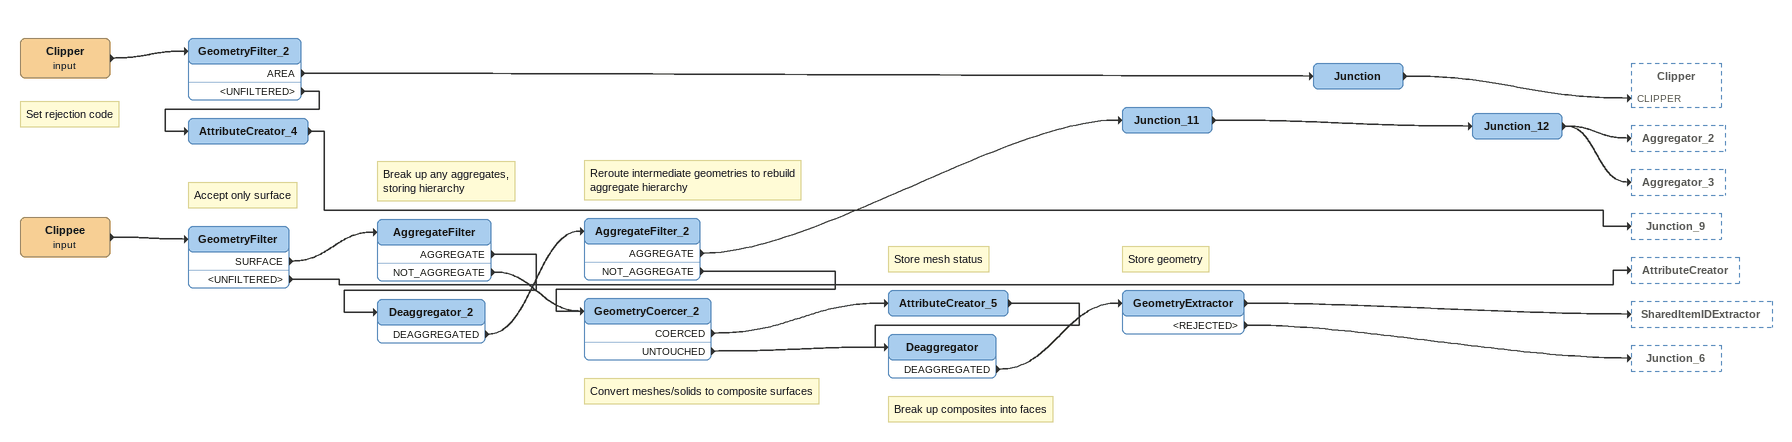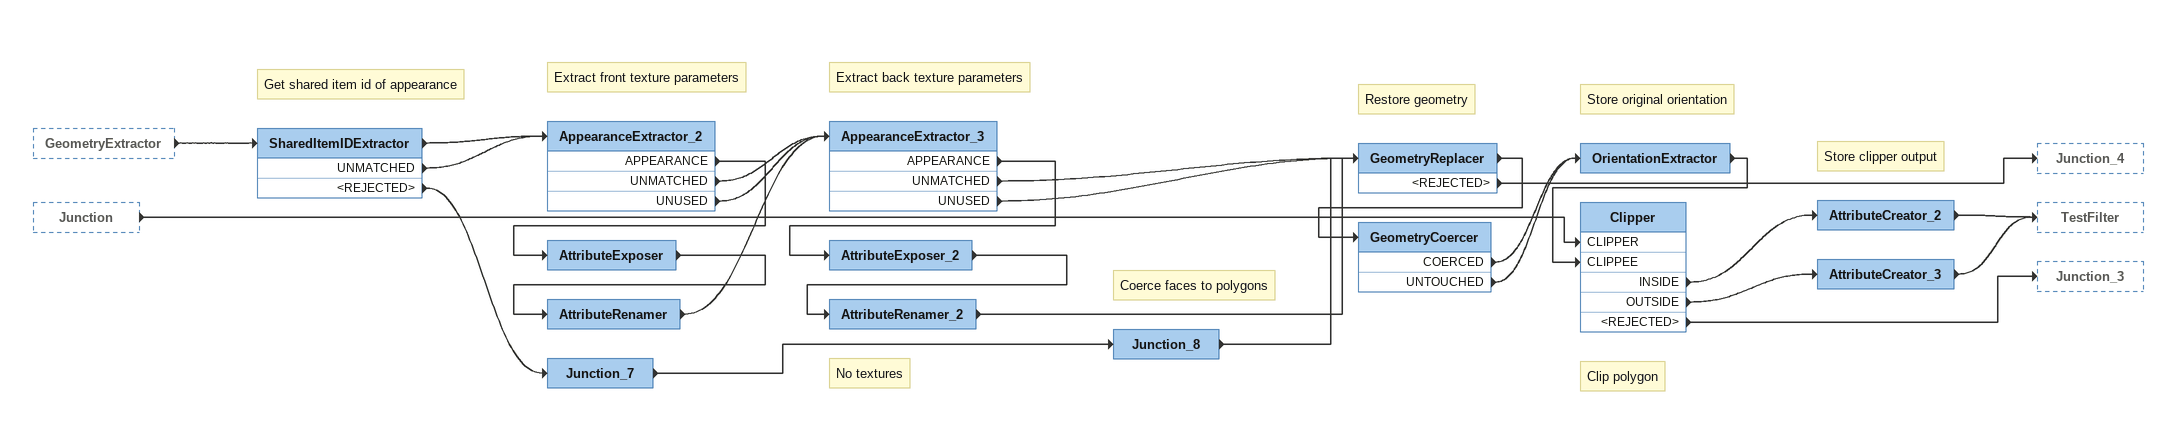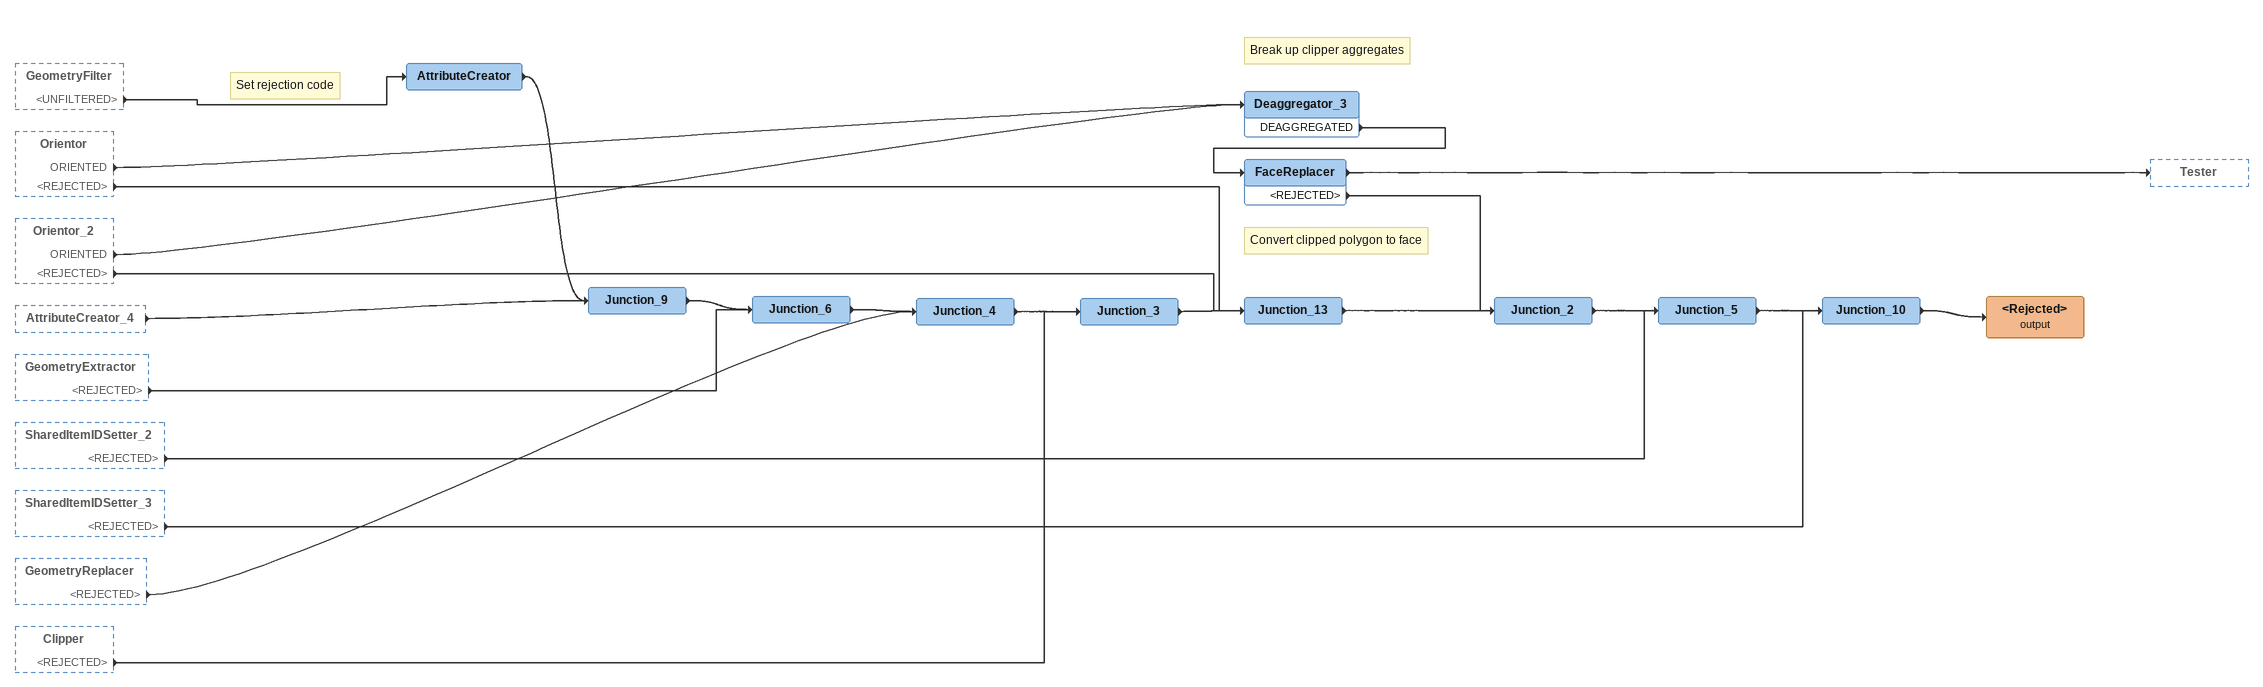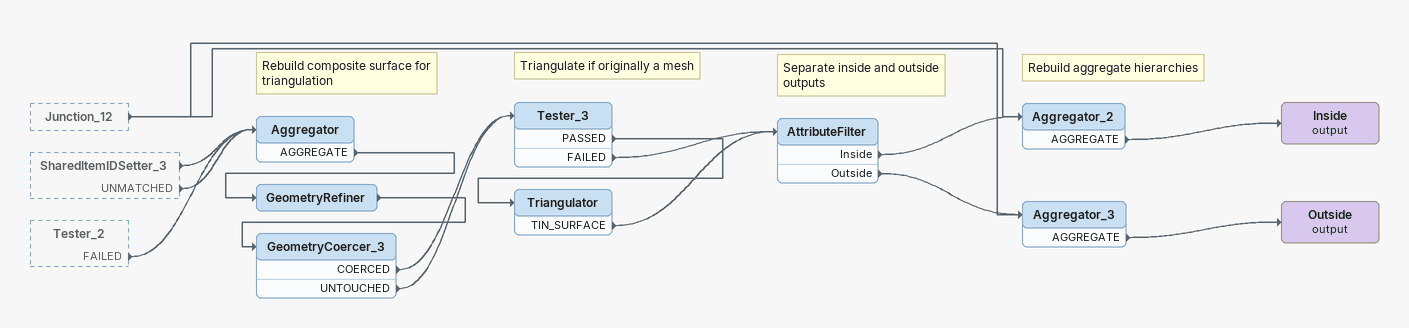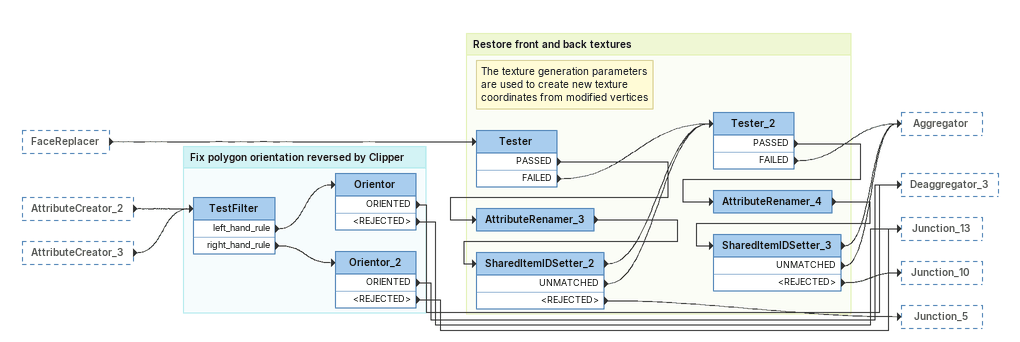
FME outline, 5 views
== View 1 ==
Clipper (input)
    -> GeometryFilter_2
GeometryFilter_2
    AREA -> Junction
    <UNFILTERED> -> AttributeCreator_4
Junction
    -> Clipper [CLIPPER]
Note: Set rejection code
AttributeCreator_4
    -> Junction_9
Clippee (input)
    -> GeometryFilter
Note: Accept only surface
GeometryFilter
    SURFACE -> AggregateFilter
    <UNFILTERED> -> AttributeCreator
Note: Break up any aggregates, / storing hierarchy
AggregateFilter
    AGGREGATE -> Deaggregator_2
    NOT_AGGREGATE -> GeometryCoercer_2
Deaggregator_2
    DEAGGREGATED -> AggregateFilter_2
Note: Reroute intermediate geometries to rebuild aggregate hierarchy
AggregateFilter_2
    AGGREGATE -> Junction_11
    NOT_AGGREGATE -> GeometryCoercer_2
Junction_11
    -> Junction_12
Junction_12
    -> Aggregator_2
    -> Aggregator_3
Note: Convert meshes/solids to composite surfaces
GeometryCoercer_2
    COERCED -> AttributeCreator_5
    UNTOUCHED -> Deaggregator
Note: Store mesh status
AttributeCreator_5
    -> Deaggregator
Note: Break up composites into faces
Deaggregator
    DEAGGREGATED -> GeometryExtractor
Note: Store geometry
GeometryExtractor
    -> SharedItemIDExtractor
    <REJECTED> -> Junction_6

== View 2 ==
GeometryExtractor [outside]
    -> SharedItemIDExtractor
Junction [outside]
    -> Clipper [CLIPPER]
Note: Get shared item id of appearance
SharedItemIDExtractor
    -> AppearanceExtractor_2
    UNMATCHED -> AppearanceExtractor_2
    <REJECTED> -> Junction_7
Note: Extract front texture parameters
AppearanceExtractor_2
    APPEARANCE -> AttributeExposer
    UNMATCHED -> AppearanceExtractor_3
    UNUSED -> AppearanceExtractor_3
AttributeExposer
    -> AttributeRenamer
AttributeRenamer
    -> AppearanceExtractor_3
Note: Extract back texture parameters
AppearanceExtractor_3
    APPEARANCE -> AttributeExposer_2
    UNMATCHED -> GeometryReplacer
    UNUSED -> GeometryReplacer
AttributeExposer_2
    -> AttributeRenamer_2
Note: No textures
AttributeRenamer_2
    -> GeometryReplacer
Junction_7
    -> Junction_8
Junction_8
    -> GeometryReplacer
Note: Restore geometry
GeometryReplacer
    -> GeometryCoercer
    <REJECTED> -> Junction_4
Note: Coerce faces to polygons
GeometryCoercer
    COERCED -> OrientationExtractor
    UNTOUCHED -> OrientationExtractor
Note: Store original orientation
OrientationExtractor
    -> Clipper [CLIPPEE]
Note: Clip polygon
Clipper
    INSIDE -> AttributeCreator_2
    OUTSIDE -> AttributeCreator_3
    <REJECTED> -> Junction_3
Note: Store clipper output
AttributeCreator_2
    -> TestFilter
AttributeCreator_3
    -> TestFilter

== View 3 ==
GeometryFilter [outside]
    <UNFILTERED> -> AttributeCreator
Orientor [outside]
    ORIENTED -> Deaggregator_3
    <REJECTED> -> Junction_13
Orientor_2 [outside]
    ORIENTED -> Deaggregator_3
    <REJECTED> -> Junction_13
AttributeCreator_4 [outside]
    -> Junction_9
GeometryExtractor [outside]
    <REJECTED> -> Junction_6
SharedItemIDSetter_2 [outside]
    <REJECTED> -> Junction_5
SharedItemIDSetter_3 [outside]
    <REJECTED> -> Junction_10
GeometryReplacer [outside]
    <REJECTED> -> Junction_4
Clipper [outside]
    <REJECTED> -> Junction_3
Note: Break up clipper aggregates
Deaggregator_3
    DEAGGREGATED -> FaceReplacer
Note: Convert clipped polygon to face
FaceReplacer
    -> Tester
    <REJECTED> -> Junction_2
Note: Set rejection code
AttributeCreator
    -> Junction_9
Junction_9
    -> Junction_6
Junction_6
    -> Junction_4
Junction_4
    -> Junction_3
Junction_3
    -> Junction_13
Junction_13
    -> Junction_2
Junction_2
    -> Junction_5
Junction_5
    -> Junction_10
Junction_10
    -> <Rejected> (output)
<Rejected> (output)

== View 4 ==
Junction_12 [outside]
    -> Aggregator_2
    -> Aggregator_3
SharedItemIDSetter_3 [outside]
    -> Aggregator
    UNMATCHED -> Aggregator
Tester_2 [outside]
    FAILED -> Aggregator
Note: Rebuild composite surface for triangulation
Aggregator
    AGGREGATE -> GeometryRefiner
GeometryRefiner
    -> GeometryCoercer_3
GeometryCoercer_3
    COERCED -> Tester_3
    UNTOUCHED -> Tester_3
Note: Triangulate if originally a mesh
Tester_3
    PASSED -> Triangulator
    FAILED -> AttributeFilter
Triangulator
    TIN_SURFACE -> AttributeFilter
Note: Separate inside and outside outputs
AttributeFilter
    Inside -> Aggregator_2
    Outside -> Aggregator_3
Note: Rebuild aggregate hierarchies
Aggregator_2
    AGGREGATE -> Inside (output)
Inside (output)
Aggregator_3
    AGGREGATE -> Outside (output)
Outside (output)

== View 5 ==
FaceReplacer [outside]
    -> Tester
AttributeCreator_2 [outside]
    -> TestFilter
AttributeCreator_3 [outside]
    -> TestFilter

Bookmark: Fix polygon orientation reversed by Clipper
TestFilter
    left_hand_rule -> Orientor
    right_hand_rule -> Orientor_2
Orientor
    ORIENTED -> Deaggregator_3
    <REJECTED> -> Junction_13
Orientor_2
    ORIENTED -> Deaggregator_3
    <REJECTED> -> Junction_13

Bookmark: Restore front and back textures
Note: The texture generation parameters are used to create new texture coordinates from modified vertices
Tester
    PASSED -> AttributeRenamer_3
    FAILED -> Tester_2
AttributeRenamer_3
    -> SharedItemIDSetter_2
SharedItemIDSetter_2
    -> Tester_2
    UNMATCHED -> Tester_2
    <REJECTED> -> Junction_5
Tester_2
    PASSED -> AttributeRenamer_4
    FAILED -> Aggregator
AttributeRenamer_4
    -> SharedItemIDSetter_3
SharedItemIDSetter_3
    -> Aggregator
    UNMATCHED -> Aggregator
    <REJECTED> -> Junction_10
